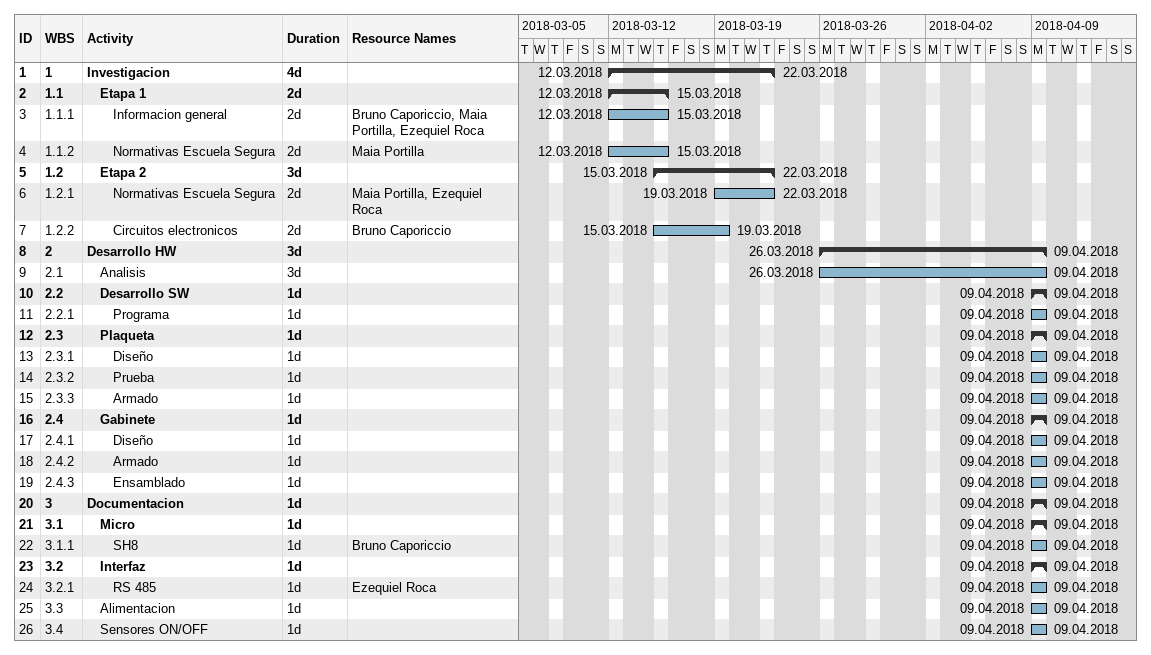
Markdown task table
| ID | WBS | Task | Duration | Start | Finish | Resources |
|---|---|---|---|---|---|---|
| 1 | 1 | **Investigacion** | 4d | 2018-03-12 | 2018-03-22 |  |
| 2 | 1.1 | **Etapa 1** | 2d | 2018-03-12 | 2018-03-15 |  |
| 3 | 1.1.1 | Informacion general | 2d | 2018-03-12 | 2018-03-15 | Bruno Caporiccio, Maia Portilla, Ezequiel Roca |
| 4 | 1.1.2 | Normativas Escuela Segura | 2d | 2018-03-12 | 2018-03-15 | Maia Portilla |
| 5 | 1.2 | **Etapa 2** | 3d | 2018-03-15 | 2018-03-22 |  |
| 6 | 1.2.1 | Normativas Escuela Segura | 2d | 2018-03-19 | 2018-03-22 | Maia Portilla, Ezequiel Roca |
| 7 | 1.2.2 | Circuitos electronicos | 2d | 2018-03-15 | 2018-03-19 | Bruno Caporiccio |
| 8 | 2 | **Desarrollo HW** | 3d | 2018-03-26 | 2018-04-09 |  |
| 9 | 2.1 | Analisis | 3d | 2018-03-26 | 2018-04-09 |  |
| 10 | 2.2 | **Desarrollo SW** | 1d | 2018-04-09 | 2018-04-09 |  |
| 11 | 2.2.1 | Programa | 1d | 2018-04-09 | 2018-04-09 |  |
| 12 | 2.3 | **Plaqueta** | 1d | 2018-04-09 | 2018-04-09 |  |
| 13 | 2.3.1 | Diseño | 1d | 2018-04-09 | 2018-04-09 |  |
| 14 | 2.3.2 | Prueba | 1d | 2018-04-09 | 2018-04-09 |  |
| 15 | 2.3.3 | Armado | 1d | 2018-04-09 | 2018-04-09 |  |
| 16 | 2.4 | **Gabinete** | 1d | 2018-04-09 | 2018-04-09 |  |
| 17 | 2.4.1 | Diseño | 1d | 2018-04-09 | 2018-04-09 |  |
| 18 | 2.4.2 | Armado | 1d | 2018-04-09 | 2018-04-09 |  |
| 19 | 2.4.3 | Ensamblado | 1d | 2018-04-09 | 2018-04-09 |  |
| 20 | 3 | **Documentacion** | 1d | 2018-04-09 | 2018-04-09 |  |
| 21 | 3.1 | **Micro** | 1d | 2018-04-09 | 2018-04-09 |  |
| 22 | 3.1.1 | SH8 | 1d | 2018-04-09 | 2018-04-09 | Bruno Caporiccio |
| 23 | 3.2 | **Interfaz** | 1d | 2018-04-09 | 2018-04-09 |  |
| 24 | 3.2.1 | RS 485 | 1d | 2018-04-09 | 2018-04-09 | Ezequiel Roca |
| 25 | 3.3 | Alimentacion | 1d | 2018-04-09 | 2018-04-09 |  |
| 26 | 3.4 | Sensores ON/OFF | 1d | 2018-04-09 | 2018-04-09 |  |
